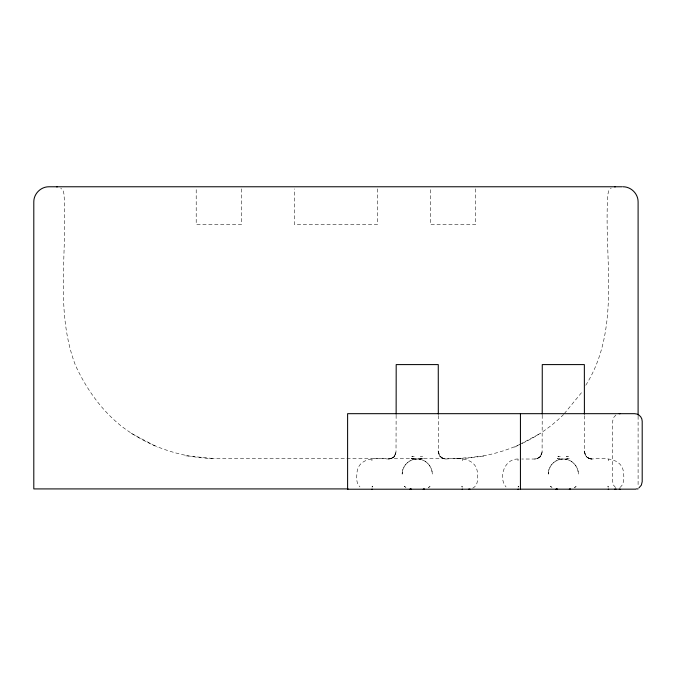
<?xml version="1.0" encoding="UTF-8"?>
<svg xmlns="http://www.w3.org/2000/svg" width="676" height="676" viewBox="0 0 676 676"><rect width="100%" height="100%" fill="white"/><g stroke="black" fill="none" stroke-linecap="round" stroke-linejoin="round"><path stroke-width="0.51" stroke-dasharray="3.38 2.54" d="M396.128 415.174L396.018 451.467C396.17 455.489 392.562 459.105 388.556 459.021C377.157 458.167 358.897 456.773 357.012 472.304C356.607 477.222 355.897 483.255 359.945 486.965M542.22 415.174L542.101 451.467C542.262 455.489 538.654 459.105 534.64 459.021L521.771 459.021M539.938 456.807C542.321 453.182 543.419 447.884 540.868 455.658M372.011 459.131L371.901 460.745M472.71 488.207C478.49 485.207 477.966 477.763 477.433 472.304C475.549 456.773 457.289 458.167 445.89 459.021L443.236 458.522L439.949 456.706L438.547 452.937L438.318 415.174M439.949 456.706L440.101 456.258L443.718 458.691M518.103 459.131L517.993 460.745M585.796 385.252C621.65 328.266 603.355 257.387 607.885 194.325L608.746 190.809L611.146 188.105M394.784 455.658C397.344 447.926 396.237 453.089 393.846 456.807M564.283 413.661L582.425 391.565M394.125 456.469L394.497 456.706L390.728 458.691M540.217 456.469L540.589 456.706L536.82 458.691M563.632 414.456C535.544 442.56 496.277 457.728 456.807 458.7L215.086 458.7C180.5 457.787 146.286 446.202 119.246 424.41C100.217 408.515 85.852 387.863 75.518 365.446C54.536 310.892 67.811 251.092 64.017 194.325L63.147 190.809L60.756 188.105M615.895 415.022L613.512 417.726L612.659 421.232L612.659 481.667L613.512 485.174L615.895 487.886M441.141 457.306C443.524 458.877 442.679 458.539 445.932 459.021L444.428 458.869M590.52 458.869L592.024 459.021L588.864 458.649L591.982 459.021C603.144 457.922 621.734 457.12 623.525 472.304C624.049 477.763 624.582 485.207 618.802 488.207M588.864 458.641L589.81 458.691M393.305 457.306L391.176 458.522L388.556 459.021M539.397 457.306L537.268 458.522L534.64 459.021M514.622 447.199L540.741 433.24M391.421 458.446L391.666 458.649M537.513 458.446L537.758 458.649M390.018 458.869L388.514 459.021M536.102 458.869L534.606 459.021M517.993 459.021C504.457 458.649 498.026 477.501 506.037 486.965M456.807 458.7L486.281 455.801M589.117 458.446L586.033 456.706L584.639 452.937L584.41 415.174M587.731 457.677L589.362 458.522L586.193 456.258L586.683 456.807M413.433 459.021L421.021 459.021M559.517 459.021L567.105 459.021M422.644 456.706L420.252 456.258M185.613 455.801L215.086 458.7M131.161 433.24L157.28 447.199M394.159 456.469L394.345 456.258M587.233 457.306L587.765 457.677M440.6 456.807L440.101 456.258M586.405 456.469C584.672 455.125 582.653 445.222 585.754 455.658M440.321 456.469C438.58 455.125 436.561 445.222 439.662 455.658M608.637 460.745L608.518 459.131M462.545 460.745L462.435 459.131M540.428 456.258L540.589 456.706M638.102 416.103L638.102 486.805M475.693 188.866L475.693 224.533L430.375 224.533L430.375 188.866M377.495 188.866L377.495 224.533L294.406 224.533L294.406 188.866M241.526 188.866L241.526 224.533L196.209 224.533L196.209 188.866M372.704 486.179L372.653 486.965L371.901 486.965L372.704 486.179M518.796 486.179L518.745 486.965L517.993 486.965L518.796 486.179M402.338 472.304L402.144 474.121C402.043 466.077 409.141 458.852 417.227 459.021C422.415 459.266 412.529 458.641 411.878 460.001C406.808 462.021 402.862 466.82 402.338 472.304M548.422 472.304L548.236 474.121C548.135 466.077 555.233 458.852 563.311 459.021C568.499 459.266 558.621 458.641 557.962 460.001C552.9 462.021 548.954 466.82 548.422 472.304M414.194 456.258L411.802 456.706L414.194 456.258M560.286 456.258L557.886 456.706L560.286 456.258M413.805 458.446L411.228 458.649L413.805 458.446M559.897 458.446L557.32 458.649L559.897 458.446M430.122 486.179L428.491 487.624L430.122 486.179M576.205 486.179L574.583 487.624L576.205 486.179M462.545 486.965L461.792 486.965L461.742 486.179L462.545 486.965M608.637 486.965L607.885 486.965L607.834 486.179L608.637 486.965M569.31 458.649L566.725 458.446L569.31 458.649M423.218 458.649L420.641 458.446L423.218 458.649M568.736 456.706L566.344 456.258L568.736 456.706M566.902 459.46L565.128 459.131C572.547 459.917 578.411 466.736 578.394 474.121C578.386 467.353 573.485 461.057 566.902 459.46M420.81 459.46L419.044 459.131C426.455 459.917 432.327 466.736 432.302 474.121C432.294 467.353 427.393 461.057 420.81 459.46M552.038 487.624L550.416 486.179L552.038 487.624M405.955 487.624L404.324 486.179L405.955 487.624"/><path stroke-width="1.01" d="M396.136 414.143L396.187 364.592L438.268 364.592L438.31 414.143M542.22 414.143L542.27 364.592L584.351 364.592L584.402 414.143M372.282 489.23L371.901 489.23M518.365 489.23L517.993 489.23M638.938 487.886L641.338 485.174L642.2 481.667L642.2 421.232C642.242 417.193 638.685 413.644 634.646 413.678L347.608 413.678L347.608 489.221L635.558 489.162M468.544 489.23L469.964 489.061M614.636 489.23L616.056 489.061M614.526 186.821L615.439 186.77M619.25 413.737L620.154 413.678M423.387 489.23L424.469 489.17M569.471 489.23L570.561 489.17M423.218 489.23L424.342 489.17M569.31 489.23L570.434 489.17M622.114 186.77L48.909 186.77C40.83 186.686 33.724 193.792 33.8 201.879L33.8 488.917L348.081 488.917M636.2 488.917L638.102 488.917M622.993 186.77C631.063 186.686 638.178 193.792 638.102 201.879L638.102 415.047M56.463 186.77L57.376 186.821M619.25 489.162L620.154 489.221M556.069 489.17L557.151 489.23M409.977 489.17L411.067 489.23M608.637 489.23L608.256 489.23M462.545 489.23L462.164 489.23M520.435 413.678L520.435 489.221M557.311 489.23L556.187 489.17L557.278 489.23M411.228 489.23L410.104 489.17L411.194 489.23"/></g></svg>
